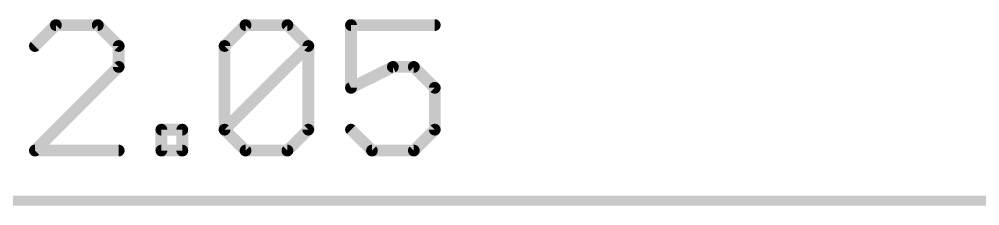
# Model space of a CAD drawing. Extents: x -29 to 79, y -27 to 74.
# Drawn here: x 23.43 to 35.87, y -5.15 to -2.73 of the extents above; entities that cross this region are included whole.
import ezdxf

# ---------------------------------------------------------------- set-up
doc = ezdxf.new("R2010")
doc.units = 0
doc.layers.add('47', color=253, linetype='CONTINUOUS')

msp = doc.modelspace()

# ---------------------------------------------------------------- linework, layer by layer
at = {"layer": '47'}
for points, const_width in [([(23.901, -2.8023), (23.6298, -3.0735)], 0.1524), ([(24.4433, -2.8023), (23.901, -2.8023)], 0.1524), ([(24.7145, -3.0735), (24.4433, -2.8023)], 0.1524), ([(26.0855, -3.0735), (26.3567, -2.8023)], 0.1524), ([(26.3567, -2.8023), (26.899, -2.8023)], 0.1524), ([(26.899, -2.8023), (27.1702, -3.0735)], 0.1524), ([(28.8074, -2.8023), (27.7227, -2.8023)], 0.1524), ([(27.7227, -2.8023), (27.7227, -3.6158)], 0.1524), ([(24.7145, -3.3446), (24.7145, -3.0735)], 0.1524), ([(26.0855, -4.1581), (26.0855, -3.0735)], 0.1524), ([(26.0855, -4.1581), (27.1702, -3.0735)], 0.1524), ([(27.1702, -3.0735), (27.1702, -4.1581)], 0.1524), ([(23.6298, -4.4293), (24.7145, -3.3446)], 0.1524), ([(27.7227, -3.6158), (28.265, -3.3446)], 0.1524), ([(28.265, -3.3446), (28.5362, -3.3446)], 0.1524), ([(28.5362, -3.3446), (28.8074, -3.6158)], 0.1524), ([(28.8074, -3.6158), (28.8074, -4.1581)], 0.1524), ([(25.267, -4.4293), (25.267, -4.1581)], 0.1524), ([(25.267, -4.1581), (25.5381, -4.1581)], 0.1524), ([(25.5381, -4.1581), (25.5381, -4.4293)], 0.1524), ([(26.3567, -4.4293), (26.0855, -4.1581)], 0.1524), ([(27.1702, -4.1581), (26.899, -4.4293)], 0.1524), ([(27.9939, -4.4293), (27.7227, -4.1581)], 0.1524), ([(28.8074, -4.1581), (28.5362, -4.4293)], 0.1524), ([(24.7145, -4.4293), (23.6298, -4.4293)], 0.1524), ([(25.5381, -4.4293), (25.267, -4.4293)], 0.1524), ([(26.899, -4.4293), (26.3567, -4.4293)], 0.1524), ([(28.5362, -4.4293), (27.9939, -4.4293)], 0.1524), ([(52.005, -5.08), (0.065, -5.08)], 0.13)]:
    msp.add_lwpolyline(points, dxfattribs=dict(at, const_width=const_width))
at = {"layer": '47', "const_width": 0.0762}
for points in [[(23.901, -2.7642, 1), (23.901, -2.8404)], [(23.9279, -2.8293, 1), (23.874, -2.7754)], [(24.4702, -2.7754, 1), (24.4164, -2.8293)], [(24.4433, -2.8404, 1), (24.4433, -2.7642)], [(26.3567, -2.7642, 1), (26.3567, -2.8404)], [(26.3836, -2.8293, 1), (26.3298, -2.7754)], [(26.926, -2.7754, 1), (26.8721, -2.8293)], [(26.899, -2.8404, 1), (26.899, -2.7642)], [(27.7227, -2.7642, 1), (27.7227, -2.8404)], [(27.7608, -2.8023, 1), (27.6846, -2.8023)], [(28.8074, -2.8404, 1), (28.8074, -2.7642)], [(23.6029, -3.0465, 1), (23.6568, -3.1004)], [(24.7526, -3.0735, 1), (24.6764, -3.0735)], [(24.6875, -3.1004, 1), (24.7414, -3.0465)], [(26.1236, -3.0735, 1), (26.0474, -3.0735)], [(26.0586, -3.0465, 1), (26.1125, -3.1004)], [(27.2083, -3.0735, 1), (27.1321, -3.0735)], [(27.1971, -3.1004, 1), (27.1433, -3.0465)], [(27.1433, -3.1004, 1), (27.1971, -3.0465)], [(24.6764, -3.3446, 1), (24.7526, -3.3446)], [(24.7414, -3.3716, 1), (24.6875, -3.3177)], [(28.265, -3.3065, 1), (28.265, -3.3827)], [(28.2821, -3.3787, 1), (28.248, -3.3106)], [(28.5631, -3.3177, 1), (28.5093, -3.3716)], [(28.5362, -3.3827, 1), (28.5362, -3.3065)], [(27.7057, -3.5817, 1), (27.7397, -3.6499)], [(27.6846, -3.6158, 1), (27.7608, -3.6158)], [(28.8455, -3.6158, 1), (28.7693, -3.6158)], [(28.7804, -3.6427, 1), (28.8343, -3.5889)], [(25.3051, -4.1581, 1), (25.2289, -4.1581)], [(25.267, -4.12, 1), (25.267, -4.1962)], [(25.5762, -4.1581, 1), (25.5, -4.1581)], [(25.5381, -4.1962, 1), (25.5381, -4.12)], [(26.1125, -4.1312, 1), (26.0586, -4.1851)], [(26.0586, -4.1312, 1), (26.1125, -4.1851)], [(27.1971, -4.1851, 1), (27.1433, -4.1312)], [(27.7496, -4.1312, 1), (27.6958, -4.1851)], [(28.8343, -4.1851, 1), (28.7804, -4.1312)], [(26.0474, -4.1581, 1), (26.1236, -4.1581)], [(27.1321, -4.1581, 1), (27.2083, -4.1581)], [(28.7693, -4.1581, 1), (28.8455, -4.1581)], [(23.6298, -4.3912, 1), (23.6298, -4.4674)], [(24.7145, -4.4674, 1), (24.7145, -4.3912)], [(25.267, -4.3912, 1), (25.267, -4.4674)], [(25.5381, -4.4674, 1), (25.5381, -4.3912)], [(26.3567, -4.3912, 1), (26.3567, -4.4674)], [(26.899, -4.4674, 1), (26.899, -4.3912)], [(27.9939, -4.3912, 1), (27.9939, -4.4674)], [(28.5362, -4.4674, 1), (28.5362, -4.3912)], [(23.6029, -4.4024, 1), (23.6568, -4.4562)], [(25.2289, -4.4293, 1), (25.3051, -4.4293)], [(25.5, -4.4293, 1), (25.5762, -4.4293)], [(26.3298, -4.4562, 1), (26.3836, -4.4024)], [(26.8721, -4.4024, 1), (26.926, -4.4562)], [(27.9669, -4.4562, 1), (28.0208, -4.4024)], [(28.5093, -4.4024, 1), (28.5631, -4.4562)]]:
    msp.add_lwpolyline(points, format="xyb", dxfattribs=at)

doc.saveas('drawing.dxf')
